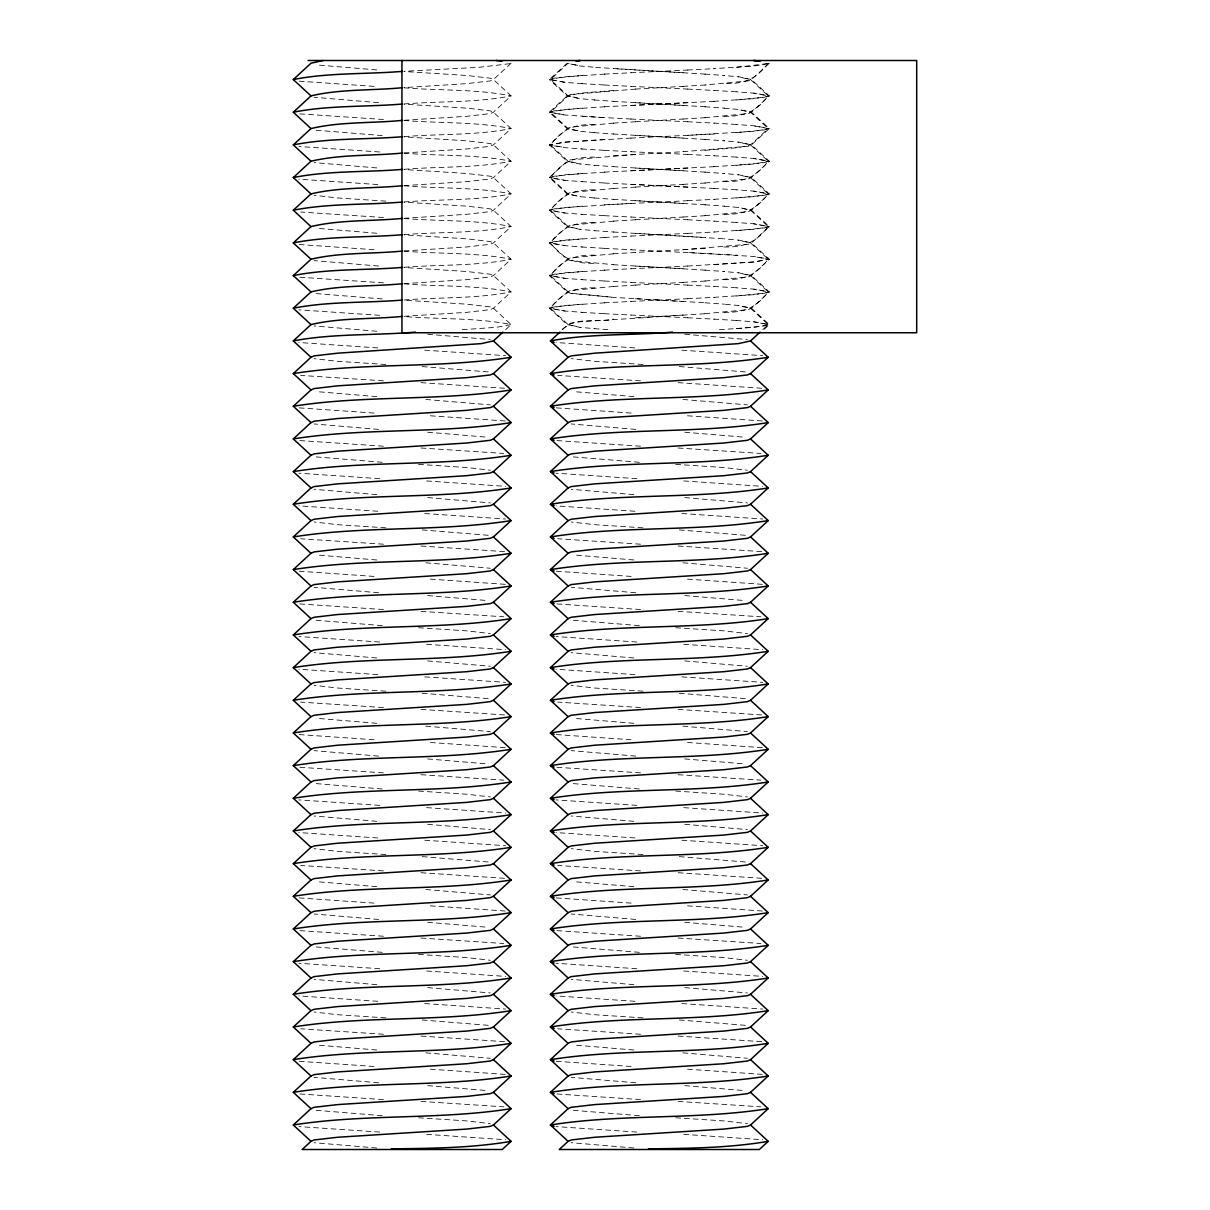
<?xml version="1.0" encoding="UTF-8"?>
<svg xmlns="http://www.w3.org/2000/svg" width="1210" height="1210" viewBox="0 0 1210 1210"><rect width="100%" height="100%" fill="white"/><g stroke="black" fill="none" stroke-linecap="round" stroke-linejoin="round"><path stroke-width="0.75" stroke-dasharray="5 3.75" d="M511.104 63.222L493.423 79.558L490.307 80.919L466.697 83.641L404.019 87.619M768.214 63.222C755.267 79.905 743.984 83.898 723.822 83.641M505.659 329.604L511.104 324.582L493.423 308.248L490.307 306.886L466.697 304.164L404.019 300.186M562.665 329.604C575.37 315.961 597.347 323.161 613.712 319.137M762.784 329.604L768.214 324.582L750.533 308.248L738.312 305.525M769.303 63.222L751.455 79.558L748.309 80.919L704.931 85.002M562.09 329.256L570.333 323.221L579.529 321.86L705.385 313.692M764.206 329.256L769.303 324.582L751.455 308.248L739.113 305.525L723.822 304.164M509.864 63.676L479.205 67.306L404.08 71.299M766.989 63.676L736.33 67.306M768.063 63.676L754.571 65.945L713.764 68.667M594.821 124.479C574.659 124.222 563.376 128.215 550.414 144.897L568.11 161.232L580.331 163.955M723.822 116.311C743.984 116.568 755.267 112.575 768.214 95.892L750.533 79.558L738.312 76.835M594.821 157.149C574.659 156.892 563.376 160.885 550.414 177.567L568.11 193.902L580.331 196.625M594.821 189.819C574.659 189.562 563.376 193.555 550.414 210.237L568.11 226.573L580.331 229.295M723.822 181.651C743.984 181.908 755.267 177.915 768.214 161.232L750.533 144.897L738.312 142.175M594.821 222.489C574.659 222.232 563.376 226.225 550.414 242.907C563.376 259.59 574.659 263.583 594.821 263.326M723.822 214.321C743.984 214.578 755.267 210.585 768.214 193.902L750.533 177.567L738.312 174.845M594.821 255.159C574.659 254.902 563.376 258.895 550.414 275.577L568.11 291.912L571.211 293.274L613.712 297.357M723.822 246.991C743.984 247.248 755.267 243.255 768.214 226.573L750.533 210.237L738.312 207.515M594.821 287.829C574.659 287.572 563.376 291.565 550.414 308.248L568.11 324.582L580.331 327.305M723.822 279.661C743.984 279.918 755.267 275.925 768.214 259.243L750.533 242.907L738.312 240.185M723.822 312.331C743.984 312.588 755.267 308.595 768.214 291.912L750.533 275.577L738.312 272.855M582.312 75.474L554.135 78.196L550.414 79.558L568.11 95.892L580.331 98.615M582.312 108.144L554.135 110.866L550.414 112.228L568.11 128.562L580.331 131.285M736.33 99.976L764.508 97.254L768.214 95.892L753.633 93.17M736.33 132.646L764.508 129.924L768.214 128.562L750.533 112.228L738.312 109.505M582.312 173.484L554.135 176.206L550.414 177.567L565.01 180.29M736.33 165.316L764.508 162.594L768.214 161.232L753.633 158.51M582.312 206.154L554.135 208.876L550.414 210.237L565.01 212.96M736.33 197.986L764.508 195.264L768.214 193.902L753.633 191.18M582.312 238.824L554.135 241.546L550.414 242.907L565.01 245.63M736.33 230.656L764.508 227.934L768.214 226.573L753.633 223.85M582.312 271.494L554.135 274.216L550.414 275.577L565.01 278.3M582.312 304.164L554.135 306.886L550.414 308.248L565.01 310.97M736.33 295.996L764.508 293.274L768.214 291.912L753.633 289.19M736.33 328.666L764.508 325.944L768.214 324.582L753.633 321.86M613.712 90.447L580.331 93.17L568.11 95.892L550.414 112.228L565.01 114.95M613.712 123.118L570.333 127.201L567.188 128.562L549.325 144.897L567.188 161.232L579.529 163.955L594.821 165.316M704.931 117.672L748.309 113.589L751.455 112.228L769.303 95.892L751.455 79.558L739.113 76.835L723.822 75.474M704.931 150.343L738.312 147.62L750.533 144.897L768.214 128.562L753.633 125.84M613.712 188.457L570.333 192.541L567.188 193.902L549.325 210.237L567.188 226.573L579.529 229.295L594.821 230.656M704.931 183.012L748.309 178.929L751.455 177.567L769.303 161.232L751.455 144.897L739.113 142.175L723.822 140.814M613.712 221.127L570.333 225.211L567.188 226.573L549.325 242.907L567.188 259.243L570.333 260.604L613.712 264.688M704.931 215.682L748.309 211.599L751.455 210.237L769.303 193.902L751.455 177.567L739.113 174.845L723.822 173.484M613.712 253.798L570.333 257.881L567.188 259.243L549.325 275.577L567.188 291.912L570.333 293.274L613.258 297.357L705.385 302.802M613.712 286.467L570.333 290.551L567.188 291.912L549.325 308.248L567.188 324.582L579.529 327.305L594.821 328.666M704.931 281.023L748.309 276.939L751.455 275.577L769.303 259.243L751.455 242.907L739.113 240.185L723.822 238.824M704.931 313.692L748.309 309.609L751.455 308.248L769.303 291.912L751.455 275.577L739.113 272.855L723.822 271.494M635.719 89.086L570.333 94.531L567.188 95.892L549.325 112.228L567.188 128.562L579.529 131.285L594.821 132.646M682.924 86.364L705.385 85.002M613.258 123.118L635.719 121.756M682.924 119.034L705.385 117.672M613.258 155.787L683.166 151.704M635.719 154.426L570.333 159.871L567.188 161.232L549.325 177.567L567.188 193.902L579.529 196.625L594.821 197.986M682.924 151.704L748.309 146.259L751.455 144.897L769.303 128.562L751.455 112.228L739.113 109.505L723.822 108.144M613.258 188.457L635.719 187.096M682.924 184.374L705.385 183.012M613.258 221.127L635.719 219.766M682.924 217.044L705.385 215.682M613.258 253.798L635.719 252.436M705.385 248.352L635.477 252.436M682.924 249.714L748.309 244.269L751.455 242.907L769.303 226.573L751.455 210.237L739.113 207.515L723.822 206.154M613.258 286.467L635.719 285.106M682.924 282.384L705.385 281.023M604.864 74.112L564.072 76.835L549.325 79.558L567.188 95.892L579.529 98.615L594.821 99.976M604.864 106.782L564.072 109.505L549.325 112.228L564.072 114.95L604.864 117.672M713.764 101.337L754.571 98.615L769.303 95.892L754.571 93.17L736.33 91.809M604.864 139.452L565.01 142.175L550.414 144.897L565.01 147.62M604.864 172.123L564.072 174.845L549.325 177.567L564.072 180.29L582.312 181.651M713.764 166.678L754.571 163.955L769.303 161.232L754.571 158.51L736.33 157.149M713.764 199.348L754.571 196.625L769.303 193.902L754.571 191.18L736.33 189.819M604.864 237.463L564.072 240.185L549.325 242.907L564.072 245.63L582.312 246.991M713.764 232.018L754.571 229.295L769.303 226.573L754.571 223.85L736.33 222.489M604.864 270.132L564.072 272.855L549.325 275.577L564.072 278.3L582.312 279.661M713.764 264.688L753.633 261.965L768.214 259.243L753.633 256.52M604.864 302.802L564.072 305.525L549.325 308.248L564.072 310.97L582.312 312.331M713.764 297.357L754.571 294.635L769.303 291.912L754.571 289.19L736.33 287.829M462.296 329.68L496.508 327.305L511.104 324.582C476.12 317.595 439.638 319.425 404.08 316.506M719.405 329.695L754.571 327.305L769.303 324.582L754.571 321.86L736.33 320.499M635.477 89.086L683.166 86.364M404.019 120.289L466.697 116.311L490.307 113.589L493.423 112.228L511.104 95.892L493.423 79.558L490.307 78.196L466.697 75.474L404.019 71.496M635.477 121.756L683.166 119.034M404.019 152.959L466.697 148.981L490.307 146.259L493.423 144.897L511.104 128.562L493.423 112.228L490.307 110.866L466.697 108.144L404.019 104.166M404.019 185.629L466.697 181.651L490.307 178.929L493.423 177.567L511.104 161.232L493.423 144.897L490.307 143.536L466.697 140.814L404.019 136.836M635.477 187.096L683.166 184.374M404.019 218.299L466.697 214.321L490.307 211.599L493.423 210.237L511.104 193.902L493.423 177.567L490.307 176.206L466.697 173.484L404.019 169.506M635.477 219.766L683.166 217.044M404.019 250.969L466.697 246.991L490.307 244.269L493.423 242.907L511.104 226.573L493.423 210.237L490.307 208.876L466.697 206.154L404.019 202.176M404.019 283.639L466.697 279.661L490.307 276.939L493.423 275.577L511.104 259.243L493.423 242.907L490.307 241.546L466.697 238.824L404.019 234.846M635.477 285.106L683.166 282.384M404.019 316.309L466.697 312.331L490.307 309.609L493.423 308.248L511.104 291.912L493.423 275.577L490.307 274.216L466.697 271.494L404.019 267.516M635.477 317.776L683.166 315.054M604.319 74.112L631.136 72.751M687.507 70.029L714.308 68.667M604.319 106.782L714.308 101.337M631.136 138.091L564.072 142.175L549.325 144.897L564.072 147.62L582.312 148.981M714.308 134.007L630.849 138.091M687.507 135.369L754.571 131.285L769.303 128.562L754.571 125.84L736.33 124.479M604.319 172.123L714.308 166.678M604.319 204.792L687.794 200.709M631.136 203.431L564.072 207.515L549.325 210.237L564.072 212.96L582.312 214.321M687.507 200.709L714.308 199.348M604.319 237.463L631.136 236.101M687.507 233.379L714.308 232.018M604.319 270.132L631.136 268.771M687.507 266.049L754.571 261.965L769.303 259.243L754.571 256.52L687.507 252.436M604.319 302.802L631.136 301.441M687.507 298.719L714.308 297.357M630.849 72.751L687.794 70.029M404.08 103.969C439.638 101.05 476.12 102.88 511.104 95.892C476.12 88.905 439.638 90.735 404.08 87.816M630.849 105.421L687.794 102.699M404.08 136.639C439.638 133.72 476.12 135.55 511.104 128.562C476.12 121.575 439.638 123.405 404.08 120.486M404.08 169.309C439.638 166.39 476.12 168.22 511.104 161.232C476.12 154.245 439.638 156.075 404.08 153.156M630.849 170.761L687.794 168.039M404.08 201.979C439.638 199.06 476.12 200.89 511.104 193.902C476.12 186.915 439.638 188.745 404.08 185.826M404.08 234.649C439.638 231.73 476.12 233.56 511.104 226.573C476.12 219.585 439.638 221.415 404.08 218.496M630.849 236.101L687.794 233.379M404.08 267.319C439.638 264.4 476.12 266.23 511.104 259.243C476.12 252.255 439.638 254.085 404.08 251.166M630.849 268.771L687.794 266.049M404.08 299.989C439.638 297.07 476.12 298.9 511.104 291.912C476.12 284.925 439.638 286.755 404.08 283.836M630.849 301.441L687.794 298.719M630.849 86.364L687.794 89.086M630.849 119.034L687.794 121.756M383.419 119.487L298.825 113.816M630.849 151.704L687.794 154.426M379.653 151.976L298.825 146.486M630.849 184.374L687.794 187.096M377.777 184.555L298.825 179.156M630.849 217.044L687.794 219.766M383.419 217.498L300.64 212.052M630.849 249.714L737.102 255.159M630.849 282.384L687.794 285.106M383.419 282.837L298.825 277.166M630.849 315.054L687.794 317.776M379.653 315.326L298.825 309.836M634.887 347.905L555.95 342.506M681.865 350.174L762.693 355.664M377.777 347.905L298.825 342.506M424.755 350.174L505.583 355.664M640.529 380.848L557.765 375.402M678.114 382.662L762.693 388.334M383.419 380.848L300.64 375.402M420.989 382.662L505.583 388.334M640.529 446.188L555.95 440.516M678.114 448.002L760.878 453.447M383.419 446.188L298.825 440.516M420.989 448.002L503.768 453.447M636.778 478.676L555.95 473.186M683.756 480.945L762.693 486.344M379.653 478.676L298.825 473.186M426.631 480.945L505.583 486.344M634.887 511.255L555.95 505.856M681.865 513.524L762.693 519.014M377.777 511.255L298.825 505.856M424.755 513.524L505.583 519.014M640.529 544.197L557.765 538.752M678.114 546.012L762.693 551.684M383.419 544.197L300.64 538.752M420.989 546.012L505.583 551.684M640.529 609.538L555.95 603.866M678.114 611.352L760.878 616.798M383.419 609.538L298.825 603.866M420.989 611.352L503.768 616.798M636.778 642.026L555.95 636.536M683.756 644.295L762.693 649.694M379.653 642.026L298.825 636.536M426.631 644.295L505.583 649.694M634.887 674.605L555.95 669.206M681.865 676.874L762.693 682.364M377.777 674.605L298.825 669.206M424.755 676.874L505.583 682.364M640.529 707.548L557.765 702.102M678.114 709.362L762.693 715.034M383.419 707.548L300.64 702.102M420.989 709.362L505.583 715.034M640.529 772.887L555.95 767.216M678.114 774.703L760.878 780.147M383.419 772.887L298.825 767.216M420.989 774.703L503.768 780.147M636.778 805.376L555.95 799.886M683.756 807.645L762.693 813.044M379.653 805.376L298.825 799.886M426.631 807.645L505.583 813.044M634.887 837.955L555.95 832.556M681.865 840.224L762.693 845.714M377.777 837.955L298.825 832.556M424.755 840.224L505.583 845.714M640.529 870.897L557.765 865.453M678.114 872.712L762.693 878.384M383.419 870.897L300.64 865.453M420.989 872.712L505.583 878.384M640.529 936.237L555.95 930.566M678.114 938.053L760.878 943.497M383.419 936.237L298.825 930.566M420.989 938.053L503.768 943.497M636.778 968.726L555.95 963.236M683.756 970.995L762.693 976.394M379.653 968.726L298.825 963.236M426.631 970.995L505.583 976.394M634.887 1001.305L555.95 995.906M681.865 1003.574L762.693 1009.064M377.777 1001.305L298.825 995.906M424.755 1003.574L505.583 1009.064M640.529 1034.247L557.765 1028.803M678.114 1036.062L762.693 1041.734M383.419 1034.247L300.64 1028.803M420.989 1036.062L505.583 1041.734M640.529 1099.587L555.95 1093.916M678.114 1101.403L760.878 1106.847M383.419 1099.587L298.825 1093.916M420.989 1101.403L503.768 1106.847M636.778 1132.076L555.95 1126.586M683.756 1134.345L762.693 1139.744M379.653 1132.076L298.825 1126.586M426.631 1134.345L505.583 1139.744M687.507 89.086L714.308 90.447M604.319 85.002L631.136 86.364M374.026 86.364L298.825 81.146M687.507 121.756L714.308 123.118M631.136 119.034L581.541 116.311M687.507 154.426L714.308 155.787M604.319 150.343L631.136 151.704M604.319 183.012L714.308 188.457M687.507 219.766L714.308 221.127M604.319 215.682L631.136 217.044M604.319 248.352L631.136 249.714M374.026 249.714L298.825 244.496M687.507 285.106L714.308 286.467M604.319 281.023L631.136 282.384M687.507 317.776L714.308 319.137M604.319 313.692L631.136 315.054M631.136 413.064L555.95 407.846M687.507 415.786L762.693 421.004M430.397 415.786L505.583 421.004M374.026 413.064L298.825 407.846M687.507 579.136L762.693 584.354M631.136 576.414L555.95 571.196M374.026 576.414L298.825 571.196M430.397 579.136L505.583 584.354M687.507 742.486L762.693 747.704M631.136 739.764L555.95 734.546M374.026 739.764L298.825 734.546M430.397 742.486L505.583 747.704M687.507 905.836L762.693 911.054M631.136 903.114L555.95 897.896M430.397 905.836L505.583 911.054M374.026 903.114L298.825 897.896M687.507 1069.186L762.693 1074.404M631.136 1066.464L555.95 1061.246M430.397 1069.186L505.583 1074.404M374.026 1066.464L298.825 1061.246M683.166 72.751L613.258 68.667M635.477 102.699L683.166 105.421M635.477 135.369L683.166 138.091M635.477 168.039L683.166 170.761M635.477 200.709L683.166 203.431M635.477 233.379L705.385 237.463M635.477 266.049L683.166 268.771M635.477 298.719L683.166 301.441M382.224 135.581L315.916 130.196M385.854 201.132L337.711 197.986L314.101 195.264M382.224 298.93L315.916 293.546M642.979 364.482L594.821 361.336L571.211 358.614M679.294 366.57L745.602 371.954M385.854 364.482L337.711 361.336L314.101 358.614M422.184 366.57L488.492 371.954M639.349 462.28L573.041 456.896M675.664 464.368L723.822 467.514L747.432 470.236M382.224 462.28L315.916 456.896M418.554 464.368L466.697 467.514L490.307 470.236M642.979 527.832L594.821 524.686L571.211 521.964M679.294 529.919L745.602 535.304M385.854 527.832L337.711 524.686L314.101 521.964M422.184 529.919L488.492 535.304M639.349 625.63L573.041 620.246M675.664 627.718L723.822 630.864L747.432 633.586M382.224 625.63L315.916 620.246M418.554 627.718L466.697 630.864L490.307 633.586M642.979 691.182L594.821 688.036L571.211 685.314M679.294 693.269L745.602 698.654M385.854 691.182L337.711 688.036L314.101 685.314M422.184 693.269L488.492 698.654M639.349 788.981L573.041 783.596M675.664 791.068L723.822 794.214L747.432 796.936M382.224 788.981L315.916 783.596M418.554 791.068L466.697 794.214L490.307 796.936M642.979 854.532L594.821 851.386L571.211 848.664M679.294 856.62L745.602 862.004M385.854 854.532L337.711 851.386L314.101 848.664M422.184 856.62L488.492 862.004M639.349 952.33L573.041 946.946M675.664 954.418L723.822 957.564L747.432 960.286M382.224 952.33L315.916 946.946M418.554 954.418L466.697 957.564L490.307 960.286M642.979 1017.882L594.821 1014.736L571.211 1012.014M679.294 1019.97L745.602 1025.354M385.854 1017.882L337.711 1014.736L314.101 1012.014M422.184 1019.97L488.492 1025.354M639.349 1115.68L573.041 1110.296M675.664 1117.768L723.822 1120.914L747.432 1123.636M382.224 1115.68L315.916 1110.296M418.554 1117.768L466.697 1120.914L490.307 1123.636M713.764 90.447L737.102 91.809M581.541 83.641L604.864 85.002M713.764 123.118L737.102 124.479M713.764 155.787L737.102 157.149M581.541 148.981L604.864 150.343M713.764 188.457L737.102 189.819M581.541 181.651L604.864 183.012M713.764 221.127L737.102 222.489M581.541 214.321L604.864 215.682M581.541 246.991L604.864 248.352M713.764 286.467L737.102 287.829M581.541 279.661L604.864 281.023M713.764 319.137L737.102 320.499M581.541 312.331L604.864 313.692M705.385 74.112L594.17 67.306M376.764 69.923L315.916 64.856M705.385 106.782L613.258 101.337M378.594 102.699L314.101 97.254M705.385 139.452L613.258 134.007M705.385 172.123L613.258 166.678M376.764 167.933L314.101 162.594M705.385 204.792L613.258 199.348M613.258 232.018L724.472 238.824M376.764 233.258L315.916 228.206M705.385 270.132L613.258 264.688M378.594 266.049L314.101 260.604M684.769 334.232L747.432 339.556M427.644 334.217L490.307 339.556M376.764 331.268L314.101 325.944M682.924 399.451L747.432 404.896M633.874 396.608L573.041 391.556M425.814 399.451L490.307 404.896M376.764 396.608L315.916 391.556M635.719 429.399L571.211 423.954M684.769 432.227L745.602 437.294M378.594 429.399L314.101 423.954M427.644 432.227L488.492 437.294M684.769 497.582L747.432 502.906M633.874 494.633L571.211 489.294M427.644 497.582L490.307 502.906M376.764 494.633L314.101 489.294M682.924 562.801L747.432 568.246M633.874 559.973L573.041 554.906M425.814 562.801L490.307 568.246M376.764 559.973L315.916 554.906M684.769 595.577L745.602 600.644M635.719 592.749L571.211 587.304M427.644 595.592L488.492 600.644M378.594 592.749L314.101 587.304M684.769 660.917L747.432 666.256M633.874 657.983L571.211 652.644M427.644 660.917L490.307 666.256M376.764 657.983L314.101 652.644M682.924 726.151L747.432 731.596M633.874 723.308L573.041 718.256M425.814 726.151L490.307 731.596M376.764 723.308L315.916 718.256M684.769 758.927L745.602 763.994M635.719 756.099L571.211 750.654M427.644 758.927L488.492 763.994M378.594 756.099L314.101 750.654M684.769 824.282L747.432 829.606M633.874 821.318L571.211 815.994M427.644 824.282L490.307 829.606M376.764 821.318L314.101 815.994M682.924 889.501L747.432 894.946M633.874 886.658L573.041 881.606M425.814 889.501L490.307 894.946M376.764 886.658L315.916 881.606M684.769 922.292L745.602 927.344M635.719 919.449L571.211 914.004M427.644 922.292L488.492 927.344M378.594 919.449L314.101 914.004M633.874 984.668L571.211 979.344M684.769 987.632L747.432 992.956M376.764 984.668L314.101 979.344M427.644 987.632L490.307 992.956M682.924 1052.851L747.432 1058.296M633.874 1050.008L573.041 1044.956M425.814 1052.851L490.307 1058.296M376.764 1050.008L315.916 1044.956M635.719 1082.799L571.211 1077.354M684.769 1085.642L745.602 1090.694M378.594 1082.799L314.101 1077.354M427.644 1085.642L488.492 1090.694M633.874 1148.018L571.211 1142.694M376.764 1148.018L314.101 1142.694M704.931 74.112L724.472 75.474M704.931 106.782L724.472 108.144M594.17 99.976L613.712 101.337M704.931 139.452L724.472 140.814M594.17 132.646L613.712 134.007M704.931 172.123L724.472 173.484M594.17 165.316L613.712 166.678M704.931 204.792L724.472 206.154M594.17 197.986L613.712 199.348M594.17 230.656L613.712 232.018M704.931 270.132L724.472 271.494M704.931 302.802L724.472 304.164M594.17 328.666L610.279 329.785M582.312 83.641L564.072 82.28L549.325 79.558L567.188 63.222L579.529 65.945L594.821 67.306M565.01 82.28L550.414 79.558L568.11 63.222L580.331 65.945"/><path stroke-width="1.5" d="M402.204 87.725C371.939 90.689 340.57 88.859 310.985 95.892L293.304 79.558L310.985 63.222L323.206 60.5M402.204 120.395C371.939 123.359 340.57 121.529 310.985 128.562L293.304 112.228L310.985 95.892M402.204 153.065C371.939 156.029 340.57 154.199 310.985 161.232L293.304 144.897L310.985 128.562M402.204 185.735C371.939 188.7 340.57 186.869 310.985 193.902L293.304 177.567L310.985 161.232M402.204 218.405C371.939 221.37 340.57 219.539 310.985 226.573L293.304 210.237L310.985 193.902M402.204 251.075C371.939 254.04 340.57 252.209 310.985 259.243L293.304 242.907L310.985 226.573M402.204 283.745C371.939 286.709 340.57 284.879 310.985 291.912L293.304 275.577L310.985 259.243M402.204 316.415C371.939 319.38 340.57 317.549 310.985 324.582L293.304 308.248L310.985 291.912M502.936 332.115L493.423 340.918L481.202 343.64L337.711 353.169L314.101 355.891L310.985 357.252L293.304 340.918L310.985 324.582M493.423 340.918L511.104 357.252L493.423 373.587L490.307 374.949L466.697 377.671L337.711 385.839L314.101 388.561L310.985 389.923L293.304 373.587L310.985 357.252M493.423 373.587L511.104 389.923L493.423 406.258L490.307 407.619L466.697 410.341L337.711 418.509L314.101 421.231L310.985 422.592L293.304 406.258L310.985 389.923M493.423 406.258L511.104 422.592L493.423 438.927L490.307 440.289L466.697 443.011L337.711 451.179L314.101 453.901L310.985 455.262L293.304 438.927L310.985 422.592M493.423 438.927L511.104 455.262L493.423 471.598L490.307 472.959L466.697 475.681L337.711 483.849L314.101 486.571L310.985 487.933L293.304 471.598L310.985 455.262M493.423 471.598L511.104 487.933L493.423 504.267L490.307 505.629L466.697 508.351L337.711 516.519L314.101 519.241L310.985 520.602L293.304 504.267L310.985 487.933M493.423 504.267L511.104 520.602L493.423 536.938L490.307 538.299L466.697 541.021L337.711 549.189L314.101 551.911L310.985 553.273L293.304 536.938L310.985 520.602M493.423 536.938L511.104 553.273L493.423 569.608L490.307 570.969L466.697 573.691L337.711 581.859L314.101 584.581L310.985 585.942L293.304 569.608L310.985 553.273M559.943 332.115L550.414 340.918L568.11 357.252L571.211 355.891L594.821 353.169L738.312 343.64L750.533 340.918L760.061 332.115M493.423 569.608L511.104 585.942L493.423 602.277L490.307 603.639L466.697 606.361L337.711 614.529L314.101 617.251L310.985 618.612L293.304 602.277L310.985 585.942M568.11 357.252L550.414 373.587L568.11 389.923L571.211 388.561L594.821 385.839L723.822 377.671L747.432 374.949L750.533 373.587L768.214 357.252L750.533 340.918M493.423 602.277L511.104 618.612L493.423 634.947L490.307 636.309L466.697 639.031L337.711 647.199L314.101 649.921L310.985 651.283L293.304 634.947L310.985 618.612M568.11 389.923L550.414 406.258L568.11 422.592L571.211 421.231L594.821 418.509L723.822 410.341L747.432 407.619L750.533 406.258L768.214 389.923L750.533 373.587M493.423 634.947L511.104 651.283L493.423 667.617L490.307 668.979L466.697 671.701L337.711 679.869L314.101 682.591L310.985 683.952L293.304 667.617L310.985 651.283M568.11 422.592L550.414 438.927L568.11 455.262L571.211 453.901L594.821 451.179L723.822 443.011L747.432 440.289L750.533 438.927L768.214 422.592L750.533 406.258M493.423 667.617L511.104 683.952L493.423 700.288L490.307 701.649L466.697 704.371L337.711 712.539L314.101 715.261L310.985 716.622L293.304 700.288L310.985 683.952M568.11 455.262L550.414 471.598L568.11 487.933L571.211 486.571L594.821 483.849L723.822 475.681L747.432 472.959L750.533 471.598L768.214 455.262L750.533 438.927M493.423 700.288L511.104 716.622L493.423 732.957L490.307 734.319L466.697 737.041L337.711 745.209L314.101 747.931L310.985 749.292L293.304 732.957L310.985 716.622M568.11 487.933L550.414 504.267L568.11 520.602L571.211 519.241L594.821 516.519L723.822 508.351L747.432 505.629L750.533 504.267L768.214 487.933L750.533 471.598M493.423 732.957L511.104 749.292L493.423 765.627L490.307 766.989L466.697 769.711L337.711 777.879L314.101 780.601L310.985 781.962L293.304 765.627L310.985 749.292M568.11 520.602L550.414 536.938L568.11 553.273L571.211 551.911L594.821 549.189L723.822 541.021L747.432 538.299L750.533 536.938L768.214 520.602L750.533 504.267M493.423 765.627L511.104 781.962L493.423 798.297L490.307 799.659L466.697 802.381L337.711 810.549L314.101 813.271L310.985 814.633L293.304 798.297L310.985 781.962M568.11 553.273L550.414 569.608L568.11 585.942L571.211 584.581L594.821 581.859L723.822 573.691L747.432 570.969L750.533 569.608L768.214 553.273L750.533 536.938M493.423 798.297L511.104 814.633L493.423 830.967L490.307 832.329L466.697 835.051L337.711 843.219L314.101 845.941L310.985 847.303L293.304 830.967L310.985 814.633M568.11 585.942L550.414 602.277L568.11 618.612L571.211 617.251L594.821 614.529L723.822 606.361L747.432 603.639L750.533 602.277L768.214 585.942L750.533 569.608M493.423 830.967L511.104 847.303L493.423 863.637L490.307 864.999L466.697 867.721L337.711 875.889L314.101 878.611L310.985 879.972L293.304 863.637L310.985 847.303M568.11 618.612L550.414 634.947L568.11 651.283L571.211 649.921L594.821 647.199L723.822 639.031L747.432 636.309L750.533 634.947L768.214 618.612L750.533 602.277M493.423 863.637L511.104 879.972L493.423 896.308L490.307 897.669L466.697 900.391L337.711 908.559L314.101 911.281L310.985 912.642L293.304 896.308L310.985 879.972M568.11 651.283L550.414 667.617L568.11 683.952L571.211 682.591L594.821 679.869L723.822 671.701L747.432 668.979L750.533 667.617L768.214 651.283L750.533 634.947M493.423 896.308L511.104 912.642L493.423 928.978L490.307 930.339L466.697 933.061L337.711 941.229L314.101 943.951L310.985 945.312L293.304 928.978L310.985 912.642M568.11 683.952L550.414 700.288L568.11 716.622L571.211 715.261L594.821 712.539L723.822 704.371L747.432 701.649L750.533 700.288L768.214 683.952L750.533 667.617M493.423 928.978L511.104 945.312L493.423 961.647L490.307 963.009L466.697 965.731L337.711 973.899L314.101 976.621L310.985 977.982L293.304 961.647L310.985 945.312M568.11 716.622L550.414 732.957L568.11 749.292L571.211 747.931L594.821 745.209L723.822 737.041L747.432 734.319L750.533 732.957L768.214 716.622L750.533 700.288M493.423 961.647L511.104 977.982L493.423 994.317L490.307 995.679L466.697 998.401L337.711 1006.569L314.101 1009.291L310.985 1010.653L293.304 994.317L310.985 977.982M568.11 749.292L550.414 765.627L568.11 781.962L571.211 780.601L594.821 777.879L723.822 769.711L747.432 766.989L750.533 765.627L768.214 749.292L750.533 732.957M493.423 994.317L511.104 1010.653L493.423 1026.987L490.307 1028.349L466.697 1031.071L337.711 1039.239L314.101 1041.961L310.985 1043.322L293.304 1026.987L310.985 1010.653M568.11 781.962L550.414 798.297L568.11 814.633L571.211 813.271L594.821 810.549L723.822 802.381L747.432 799.659L750.533 798.297L768.214 781.962L750.533 765.627M493.423 1026.987L511.104 1043.322L493.423 1059.658L490.307 1061.019L466.697 1063.741L337.711 1071.909L314.101 1074.631L310.985 1075.992L293.304 1059.658L310.985 1043.322M568.11 814.633L550.414 830.967L568.11 847.303L571.211 845.941L594.821 843.219L723.822 835.051L747.432 832.329L750.533 830.967L768.214 814.633L750.533 798.297M493.423 1059.658L511.104 1075.992L493.423 1092.328L490.307 1093.689L466.697 1096.411L337.711 1104.579L314.101 1107.301L310.985 1108.662L293.304 1092.328L310.985 1075.992M568.11 847.303L550.414 863.637L568.11 879.972L571.211 878.611L594.821 875.889L723.822 867.721L747.432 864.999L750.533 863.637L768.214 847.303L750.533 830.967M493.423 1092.328L511.104 1108.662L493.423 1124.997L490.307 1126.359L466.697 1129.081L337.711 1137.249L314.101 1139.971L310.985 1141.332L293.304 1124.997L310.985 1108.662M568.11 879.972L550.414 896.308L568.11 912.642L571.211 911.281L594.821 908.559L723.822 900.391L747.432 897.669L750.533 896.308L768.214 879.972L750.533 863.637M310.985 1141.332L302.152 1149.5L502.256 1149.5L511.104 1141.332L493.423 1124.997M568.11 912.642L550.414 928.978L568.11 945.312L571.211 943.951L594.821 941.229L723.822 933.061L747.432 930.339L750.533 928.978L768.214 912.642L750.533 896.308M568.11 945.312L550.414 961.647L568.11 977.982L571.211 976.621L594.821 973.899L723.822 965.731L747.432 963.009L750.533 961.647L768.214 945.312L750.533 928.978M568.11 977.982L550.414 994.317L568.11 1010.653L571.211 1009.291L594.821 1006.569L723.822 998.401L747.432 995.679L750.533 994.317L768.214 977.982L750.533 961.647M568.11 1010.653L550.414 1026.987L568.11 1043.322L571.211 1041.961L594.821 1039.239L723.822 1031.071L747.432 1028.349L750.533 1026.987L768.214 1010.653L750.533 994.317M568.11 1043.322L550.414 1059.658L568.11 1075.992L571.211 1074.631L594.821 1071.909L723.822 1063.741L747.432 1061.019L750.533 1059.658L768.214 1043.322L750.533 1026.987M568.11 1075.992L550.414 1092.328L568.11 1108.662L571.211 1107.301L594.821 1104.579L723.822 1096.411L747.432 1093.689L750.533 1092.328L768.214 1075.992L750.533 1059.658M568.11 1108.662L550.414 1124.997L568.11 1141.332L571.211 1139.971L594.821 1137.249L723.822 1129.081L747.432 1126.359L750.533 1124.997L768.214 1108.662L750.533 1092.328M568.11 1141.332L559.262 1149.5L759.381 1149.5L768.214 1141.332L750.533 1124.997M293.304 79.558C328.908 72.494 366.025 74.37 402.204 71.39M293.304 112.228C328.908 105.164 366.025 107.04 402.204 104.06M293.304 144.897C328.908 137.834 366.025 139.71 402.204 136.73M293.304 177.567C328.908 170.504 366.025 172.38 402.204 169.4M293.304 210.237C328.908 203.174 366.025 205.05 402.204 202.07M293.304 242.907C328.908 235.844 366.025 237.72 402.204 234.74M293.304 275.577C328.908 268.514 366.025 270.39 402.204 267.41M293.304 308.248C328.908 301.184 366.025 303.06 402.204 300.08M293.304 340.918C333.264 333.325 374.843 335.563 415.363 332.115M293.304 373.587C365.042 362.168 439.366 368.672 511.104 357.252M293.304 406.258C365.042 394.838 439.366 401.342 511.104 389.923M293.304 438.927C365.042 427.508 439.366 434.012 511.104 422.592M293.304 471.598C365.042 460.178 439.366 466.682 511.104 455.262M293.304 504.267C365.042 492.848 439.366 499.352 511.104 487.933M768.214 357.252C696.491 368.672 622.152 362.168 550.414 373.587L554.135 374.949M293.304 536.938C365.042 525.518 439.366 532.022 511.104 520.602M768.214 389.923C696.491 401.342 622.152 394.838 550.414 406.258L554.135 407.619M293.304 569.608C365.042 558.188 439.366 564.692 511.104 553.273M768.214 422.592C696.491 434.012 622.152 427.508 550.414 438.927L554.135 440.289M293.304 602.277C365.042 590.858 439.366 597.362 511.104 585.942M768.214 455.262C696.491 466.682 622.152 460.178 550.414 471.598L554.135 472.959M293.304 634.947C365.042 623.528 439.366 630.032 511.104 618.612M768.214 487.933C696.491 499.352 622.152 492.848 550.414 504.267L554.135 505.629M293.304 667.617C365.042 656.198 439.366 662.702 511.104 651.283M768.214 520.602C696.491 532.022 622.152 525.518 550.414 536.938L554.135 538.299M293.304 700.288C365.042 688.868 439.366 695.372 511.104 683.952M768.214 553.273C696.491 564.692 622.152 558.188 550.414 569.608L554.135 570.969M293.304 732.957C365.042 721.538 439.366 728.042 511.104 716.622M768.214 585.942C696.491 597.362 622.152 590.858 550.414 602.277L554.135 603.639M293.304 765.627C365.042 754.208 439.366 760.712 511.104 749.292M768.214 618.612C696.491 630.032 622.152 623.528 550.414 634.947L554.135 636.309M293.304 798.297C365.042 786.878 439.366 793.382 511.104 781.962M768.214 651.283C696.491 662.702 622.152 656.198 550.414 667.617L554.135 668.979M293.304 830.967C365.042 819.548 439.366 826.052 511.104 814.633M768.214 683.952C696.491 695.372 622.152 688.868 550.414 700.288L554.135 701.649M293.304 863.637C365.042 852.218 439.366 858.722 511.104 847.303M768.214 716.622C696.491 728.042 622.152 721.538 550.414 732.957L554.135 734.319M293.304 896.308C365.042 884.888 439.366 891.392 511.104 879.972M768.214 749.292C696.491 760.712 622.152 754.208 550.414 765.627L554.135 766.989M293.304 928.978C365.042 917.558 439.366 924.062 511.104 912.642M768.214 781.962C696.491 793.382 622.152 786.878 550.414 798.297L554.135 799.659M293.304 961.647C365.042 950.228 439.366 956.732 511.104 945.312M768.214 814.633C696.491 826.052 622.152 819.548 550.414 830.967L554.135 832.329M293.304 994.317C365.042 982.898 439.366 989.402 511.104 977.982M768.214 847.303C696.491 858.722 622.152 852.218 550.414 863.637L554.135 864.999M293.304 1026.987C365.042 1015.568 439.366 1022.072 511.104 1010.653M768.214 879.972C696.491 891.392 622.152 884.888 550.414 896.308L554.135 897.669M293.304 1059.658C365.042 1048.238 439.366 1054.742 511.104 1043.322M768.214 912.642C696.491 924.062 622.152 917.558 550.414 928.978L554.135 930.339M293.304 1092.328C365.042 1080.908 439.366 1087.412 511.104 1075.992M768.214 945.312C696.491 956.732 622.152 950.228 550.414 961.647L554.135 963.009M293.304 1124.997C365.042 1113.578 439.366 1120.082 511.104 1108.662M768.214 977.982C696.491 989.402 622.152 982.898 550.414 994.317L554.135 995.679M768.214 1010.653C696.491 1022.072 622.152 1015.568 550.414 1026.987L554.135 1028.349M768.214 1043.322C696.491 1054.742 622.152 1048.238 550.414 1059.658L554.135 1061.019M511.104 1141.332C471.87 1148.063 431.108 1148.351 391.314 1148.865M768.214 1075.992C696.491 1087.412 622.152 1080.908 550.414 1092.328L554.135 1093.689M768.214 1108.662C696.491 1120.082 622.152 1113.578 550.414 1124.997L554.135 1126.359M768.214 1141.332C728.995 1148.063 688.233 1148.351 648.424 1148.865M576.686 61.044L580.331 60.5M575.854 61.044L579.529 60.5M672.473 332.115C631.953 335.563 590.374 333.325 550.414 340.918L554.135 342.279M308.036 60.5L916.696 60.5L916.696 332.75L401.947 332.75L401.947 60.5M754.571 60.5L760.061 61.181M753.633 60.5L759.078 61.181M496.508 60.5L501.953 61.181"/></g></svg>
